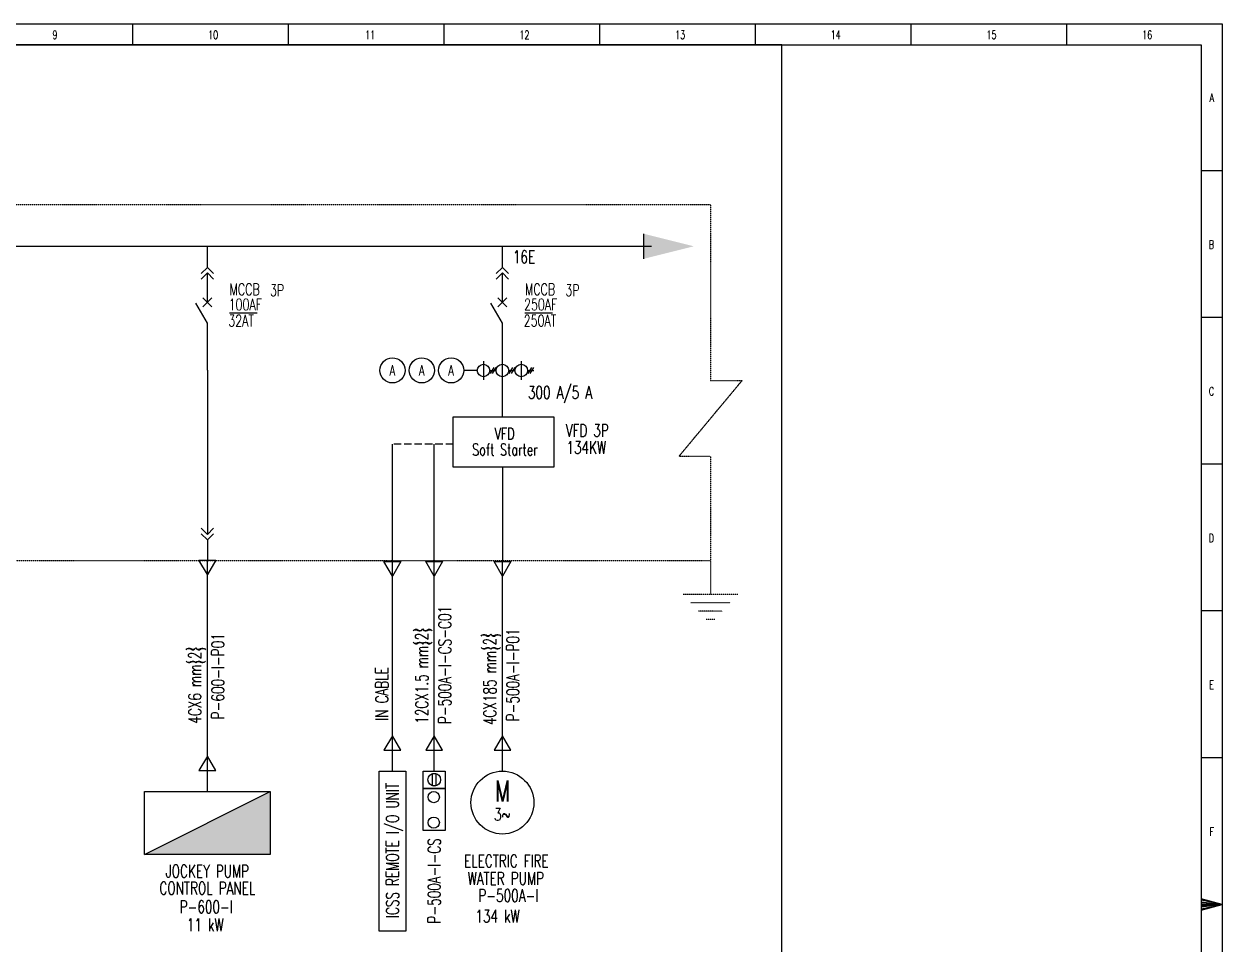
# Model space of a CAD drawing. Header units: millimetres. Extents: x 3292726 to 9250865, y 4220571 to 4816317.
# Drawn here: x 6802443 to 7206743, y 4504594 to 4815071 of the extents above; entities that cross this region are included whole.
import ezdxf
from ezdxf.enums import TextEntityAlignment as Align

# ---------------------------------------------------------------- set-up
doc = ezdxf.new("R2010")
doc.units = ezdxf.units.MM
doc.linetypes.add('DASH', pattern=[0.35, 0.25, -0.1])
doc.linetypes.add('JIS_02_0.7', pattern=[1.35, 0.75, -0.6])
for name, color, linetype in [('ELECTRICAL', 7, 'Continuous'), ('FREE-TEXT', 7, 'Continuous'), ('Label', 7, 'Continuous'), ('LGT1', 7, 'Continuous'), ('TEG BORDER', 7, 'Continuous')]:
    doc.layers.add(name, color=color, linetype=linetype)
doc.styles.add('HZTXT', font='simplexs.shx', dxfattribs={"width": 0.7, "bigfont": 'hztxt.shx'})
doc.styles.add('TEG BORDER', font='txt_qlt.shx', dxfattribs={"width": 0.7, "bigfont": 'hztxt.shx'})

# ---------------------------------------------------------------- blocks, each defined once
blk = doc.blocks.new('TEG BORDER A2')
for p, q in [((334.12, 420), (334.12, 415)), ((371.25, 420), (371.25, 415)), ((408.37, 420), (408.37, 415)), ((445.5, 420), (445.5, 415)), ((482.62, 420), (482.62, 415)), ((519.75, 420), (519.75, 415)), ((556.87, 420), (556.87, 415)), ((594, 385), (589, 385)), ((594, 350), (589, 350)), ((594, 315), (589, 315)), ((594, 280), (589, 280)), ((594, 245), (589, 245)), ((589, 210), (594, 210)), ((592.75, 210), (590.25, 210))]:
    blk.add_line(p, q)
at = {"linetype": 'Continuous'}
blk.add_line((489, 415), (5, 415), dxfattribs=at)
at = {"color": 5, "lineweight": 15}
blk.add_lwpolyline([(0, 420), (594, 420), (594, 0), (0, 0)], close=True, dxfattribs=at)
blk.add_lwpolyline([(5, 415), (589, 415), (589, 5), (5, 5)], close=True)
blk.add_lwpolyline([(594, 210), (589, 211.34), (589, 208.66), (594, 210), (589, 211), (589, 210.67), (594, 210), (589, 210.33), (589, 209.67), (594, 210), (589, 209.33), (589, 209), (594, 210)])
at = {"layer": 'TEG BORDER'}
blk.add_line((489, 116), (489, 415), dxfattribs=at)
at = {"char_height": 2, "width": 2, "style": 'TEG BORDER'}
for s, insert, attachment_point in [('9', (315.05, 418.41), 1), ('\\pi2.2204e-016;10', (352.17, 418.41), 1), ('\\pi0.3;11', (389.3, 418.41), 1), ('\\pi2.2204e-016;12', (426.42, 418.41), 1), ('\\pi2.2204e-016;13', (463.55, 418.41), 1), ('\\pi-0.033333;14', (500.67, 418.41), 1), ('\\pi2.2204e-016;15', (537.8, 418.41), 1), ('\\pi0.033333;16', (574.92, 418.41), 1), ('A', (592.09, 403.39), 3), ('B', (592.09, 368.39), 3), ('C', (592.09, 333.39), 3), ('D', (592.09, 298.39), 3), ('E', (592.09, 263.39), 3), ('F', (592.09, 228.39), 3)]:
    blk.add_mtext(s, dxfattribs=dict(at, insert=insert, attachment_point=attachment_point))

msp = doc.modelspace()

# ---------------------------------------------------------------- hatches: boundary and pattern name
at = {"layer": 'ELECTRICAL'}
h = msp.add_hatch(color=256, dxfattribs=at)
h.dxf.hatch_style = 1
h.paths.add_polyline_path([(7028461, 4740050), (7011483, 4735805), (7011483, 4744294)])
at = {"layer": 'ELECTRICAL', "lineweight": -3}
h = msp.add_hatch(color=256, dxfattribs=at)
h.dxf.hatch_style = 1
h.paths.add_polyline_path([(6843104, 4534826), (6885552, 4556050), (6885552, 4534826)])

# ---------------------------------------------------------------- linework, layer by layer
at = {"lineweight": -3}
for p, q in [((6871832, 4717639), (6881107, 4717639)), ((6971518, 4717644), (6980793, 4717644))]:
    msp.add_line(p, q, dxfattribs=at)
at = {"color": 1, "linetype": 'JIS_02_0.7', "lineweight": -3, "ltscale": 20}
for p, q in [((7044732, 4694713), (7023508, 4669245)), ((7034120, 4694713), (7044732, 4694713)), ((7023508, 4669245), (7034120, 4669245)), ((7034120, 4633871), (7034120, 4622552)), ((7043318, 4622552), (7024923, 4622552)), ((7040723, 4619722), (7027517, 4619722)), ((7038129, 4616892), (7030111, 4616892)), ((7035535, 4614062), (7032706, 4614062))]:
    msp.add_line(p, q, dxfattribs=at)
at = {"color": 6}
for points in [[(6366271, 4815071), (7206743, 4815071), (7206743, 4220798), (6366271, 4220798)], [(6922297, 4562931), (6931309, 4562931), (6931309, 4508941), (6922297, 4508941)]]:
    msp.add_lwpolyline(points, close=True, dxfattribs=at)
at = {"color": 1, "linetype": 'JIS_02_0.7', "lineweight": -3, "ltscale": 20}
for points in [[(6397399, 4718767), (6397399, 4754141), (7034120, 4754141), (7034120, 4694713)], [(7034120, 4669245), (7034120, 4633871), (6397399, 4633871), (6397399, 4693298)]]:
    msp.add_lwpolyline(points, dxfattribs=at)
at = {"color": 3, "lineweight": -3}
for points in [[(6937192, 4562932), (6944615, 4562932), (6944615, 4557123), (6937192, 4557123)], [(6937192, 4557077), (6944615, 4557077), (6944615, 4542958), (6937192, 4542958)]]:
    msp.add_lwpolyline(points, close=True, dxfattribs=at)
for centre in [(6940753, 4554181), (6940753, 4545570)]:
    msp.add_circle(centre, 1888, dxfattribs=at)
at = {"layer": 'ELECTRICAL'}
for p, q in [((7011483, 4744294), (7011483, 4735805)), ((7014220, 4739991), (6403059, 4739991)), ((6864328, 4732917), (6864328, 4739991)), ((6963896, 4732917), (6963896, 4739991)), ((6862227, 4730816), (6864328, 4732917)), ((6862227, 4728976), (6864328, 4731077)), ((6866429, 4730816), (6864328, 4732917)), ((6866429, 4728976), (6864328, 4731077)), ((6864328, 4721173), (6864328, 4731077)), ((6961795, 4730816), (6963896, 4732917)), ((6961795, 4728976), (6963896, 4731077)), ((6965997, 4730816), (6963896, 4732917)), ((6965997, 4728976), (6963896, 4731077)), ((6963896, 4721173), (6963896, 4731077)), ((6862827, 4719672), (6865829, 4722673)), ((6865829, 4719672), (6862827, 4722673)), ((6962395, 4719672), (6965397, 4722673)), ((6965397, 4719672), (6962395, 4722673)), ((6864328, 4714098), (6860437, 4720838)), ((6963896, 4714098), (6960005, 4720838)), ((6864328, 4698295), (6864328, 4714098)), ((6963896, 4682473), (6963896, 4714098)), ((6864328, 4698295), (6864328, 4642785)), ((6955407, 4698128), (6950844, 4698128)), ((6963896, 4665494), (6963896, 4658774)), ((6963896, 4658774), (6963896, 4633871)), ((6862227, 4644886), (6864328, 4642785)), ((6862227, 4643047), (6864328, 4640946)), ((6866429, 4644886), (6864328, 4642785)), ((6866429, 4643047), (6864328, 4640946)), ((6864328, 4640946), (6864328, 4633871)), ((6864328, 4556050), (6864328, 4633871)), ((6926754, 4562931), (6926754, 4633871)), ((6940903, 4562931), (6940903, 4633871)), ((6963896, 4562931), (6963896, 4633871))]:
    msp.add_line(p, q, dxfattribs=at)
at = {"layer": 'ELECTRICAL', "ltscale": 2}
for p, q in [((6957529, 4701286), (6957529, 4694970)), ((6959651, 4698128), (6961774, 4698128)), ((6960965, 4699178), (6959752, 4697078)), ((6961673, 4699178), (6960460, 4697078)), ((6966019, 4698128), (6968141, 4698128)), ((6967332, 4699178), (6966120, 4697078)), ((6968040, 4699178), (6966827, 4697078)), ((6970263, 4701286), (6970263, 4694970)), ((6972386, 4698128), (6974508, 4698128)), ((6973700, 4699178), (6972487, 4697078)), ((6974407, 4699178), (6973194, 4697078))]:
    msp.add_line(p, q, dxfattribs=at)
at = {"layer": 'ELECTRICAL', "linetype": 'DASH', "ltscale": 10000}
msp.add_line((6947256, 4673309), (6926754, 4673309), dxfattribs=at)
at = {"layer": 'ELECTRICAL', "ltscale": 10000}
for p, q in [((6926754, 4633871), (6926754, 4673309)), ((6940903, 4633871), (6940903, 4673309))]:
    msp.add_line(p, q, dxfattribs=at)
at = {"layer": 'ELECTRICAL', "lineweight": -3}
msp.add_line((6843104, 4534826), (6885552, 4556050), dxfattribs=at)
for points in [[(6947256, 4682473), (6981215, 4682473), (6981215, 4665494), (6947256, 4665494)], [(6843104, 4556050), (6885552, 4556050), (6885552, 4534826), (6843104, 4534826)]]:
    msp.add_lwpolyline(points, close=True, dxfattribs=at)
at = {"layer": 'ELECTRICAL'}
for points in [[(6861498, 4634155), (6867158, 4634155), (6864328, 4629253), (6861498, 4634155)], [(6923924, 4633678), (6929584, 4633678), (6926754, 4628776), (6923924, 4633678)], [(6938074, 4633678), (6943733, 4633678), (6940903, 4628776), (6938074, 4633678)], [(6961066, 4633678), (6966726, 4633678), (6963896, 4628776), (6961066, 4633678)], [(6923924, 4570006), (6929584, 4570006), (6926754, 4574907), (6923924, 4570006)], [(6938074, 4570006), (6943733, 4570006), (6940903, 4574907), (6938074, 4570006)], [(6961066, 4570006), (6966726, 4570006), (6963896, 4574907), (6961066, 4570006)], [(6861498, 4563124), (6867158, 4563124), (6864328, 4568026), (6861498, 4563124)]]:
    msp.add_lwpolyline(points, dxfattribs=at)
for centre in [(6926790, 4698168), (6936695, 4698168), (6946599, 4698168)]:
    msp.add_circle(centre, 4245, dxfattribs=at)
at = {"layer": 'ELECTRICAL', "ltscale": 2}
for centre in [(6957529, 4698128), (6963896, 4698128), (6970263, 4698128)]:
    msp.add_circle(centre, 2122, dxfattribs=at)
at = {"layer": 'ELECTRICAL', "lineweight": -3}
msp.add_circle((6963896, 4552319), 10612, dxfattribs=at)
at = {"layer": 'FREE-TEXT', "color": 3}
msp.add_lwpolyline([(6940346, 4562096), (6941463, 4562096), (6941463, 4557958), (6940346, 4557958)], close=True, dxfattribs=at)
msp.add_circle((6940904, 4560027), 2143, dxfattribs=at)

# ---------------------------------------------------------------- block references
at = {"xscale": 1414.935625758968, "yscale": 1414.935625758968, "zscale": 1414.935625758968}
msp.add_blockref('TEG BORDER A2', (6366271, 4220798), dxfattribs=at)

# ---------------------------------------------------------------- texts
at = {"lineweight": -3, "style": 'HZTXT', "width": 0.7}
msp.add_text('VFD 3P', height=4244.8, dxfattribs=at).set_placement((6985269, 4677914), align=Align.MIDDLE_LEFT)
at = {"layer": 'ELECTRICAL', "style": 'HZTXT', "width": 0.7}
for s, height, p in [('16E', 4244.8, (6967433, 4736454)), ('300 A/5 A', 4244.5, (6972510, 4690691))]:
    msp.add_text(s, height=height, dxfattribs=at).set_placement(p, align=Align.MIDDLE_LEFT)
for p in [(6926790, 4698168), (6936695, 4698168), (6946599, 4698168)]:
    msp.add_text('A', height=3537, dxfattribs=at).set_placement(p, align=Align.MIDDLE_CENTER)
at = {"layer": 'ELECTRICAL', "linetype": 'Continuous', "style": 'HZTXT', "width": 0.7}
for s, height, p in [('VFD', 3961.8, (6964635, 4676822)), ('Soft Starter', 3961.82, (6964752, 4671426))]:
    msp.add_text(s, height=height, dxfattribs=at).set_placement(p, align=Align.MIDDLE_CENTER)
msp.add_text('134KW', height=4244.8, dxfattribs=at).set_placement((6985506, 4672145), align=Align.MIDDLE_LEFT)
at = {"layer": 'ELECTRICAL', "lineweight": -3, "style": 'HZTXT', "width": 0.7}
for s, height, p in [('P-500A-I-CS-C01', 4244.81, (6944441, 4598761)), ('P-500A-I-P01', 4244.81, (6967433, 4595424)), ('P-600-I-P01', 4244.81, (6867866, 4594960)), ('IN CABLE', 4244.8, (6923217, 4589006)), ('ICSS REMOTE I/O UNIT', 4244.81, (6926787, 4536193))]:
    msp.add_text(s, height=height, rotation=90, dxfattribs=at).set_placement(p, align=Align.MIDDLE_CENTER)
for s, height, p in [('12CX1.5 mm{2}', 4244.47, (6938809, 4578957)), ('4CX185 mm{2}', 4244.47, (6961802, 4578480)), ('4CX6 mm{2}', 4244.5, (6862234, 4578957))]:
    msp.add_text(s, height=height, rotation=90, dxfattribs=at).set_placement(p)
for s, height, p in [('M', 7075, (6963896, 4556281)), ('3~', 4244.8, (6963896, 4548357)), ('ELECTRIC FIRE', 4244.81, (6965226, 4532610)), ('JOCKEY PUMP', 4244.81, (6864328, 4529166)), ('WATER PUMP', 4244.8, (6965043, 4526746)), ('CONTROL PANEL', 4244.81, (6864328, 4523415)), ('P-500A-I', 4244.8, (6965895, 4520976)), ('P-600-I', 4244.8, (6863953, 4517147)), ('134 kW', 4244.8, (6962229, 4513989)), ('11 kW', 4244.8, (6863577, 4511090))]:
    msp.add_text(s, height=height, dxfattribs=at).set_placement(p, align=Align.MIDDLE_CENTER)
msp.add_text('P-500A-I-CS', height=4244.81, rotation=90, dxfattribs=at).set_placement((6940903, 4540292), align=Align.MIDDLE_RIGHT)
at = {"layer": 'Label', "color": 7, "lineweight": -3, "style": 'HZTXT', "width": 0.7}
for s, p in [('100AF', (6871514, 4718466)), ('250AF', (6971200, 4718472))]:
    msp.add_text(s, height=3900, dxfattribs=at).set_placement(p)
at = {"layer": 'LGT1', "color": 7, "lineweight": -3, "style": 'HZTXT', "width": 0.7}
for s, p in [('MCCB', (6871827, 4723573)), ('3P', (6885459, 4723236)), ('MCCB', (6971513, 4723578)), ('3P', (6985144, 4723242)), ('32AT', (6871408, 4712984)), ('250AT', (6971093, 4712989))]:
    msp.add_text(s, height=3900, dxfattribs=at).set_placement(p)

doc.saveas('drawing.dxf')
